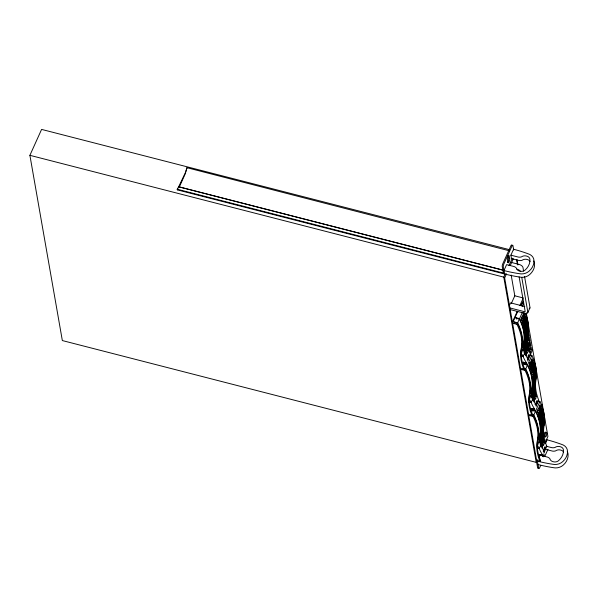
<?xml version="1.0" encoding="UTF-8"?>
<svg xmlns="http://www.w3.org/2000/svg" width="598" height="598" viewBox="0 0 598 598"><rect width="100%" height="100%" fill="white"/><g stroke="black" fill="none" stroke-linecap="round" stroke-linejoin="round"><path stroke-width="0.9" d="M532.085 398.926C533.566 391.159 535.031 398.216 532.855 399.995M540.517 444.972C541.078 438.185 543.522 443.118 540.884 446.13M524.969 337.564C524.274 344.784 528.363 327.398 524.977 337.504M525.201 343.454L525.253 341.787L524.012 344.538L523.9 346.429L525.201 343.454L523.96 343.132M526.322 333.811L526.322 332.122L525.059 334.873L525.014 336.779L526.322 333.811L525.081 333.49M526.576 334.073C525.919 341.331 529.94 323.757 526.584 333.938M527.929 330.246L527.929 328.556L526.666 331.314L526.629 333.213L527.929 330.246L526.689 329.924L526.554 330.395L527.795 330.709M533.267 389.522L533.341 387.848L532.078 390.606L531.966 392.49L533.267 389.522L532.026 389.201L531.928 389.59L533.139 389.986M534.388 379.872L534.388 378.19L533.124 380.941L533.087 382.847L534.388 379.872L533.124 379.693M534.642 380.141C533.954 387.34 538.058 369.863 534.657 380.007M534.881 385.957L534.948 384.282L533.693 387.041L533.573 388.932L534.881 385.957L533.64 385.635M535.995 376.314L536.002 374.625L534.739 377.375L534.694 379.281L535.995 376.314L534.754 375.993M541.108 429.7C540.413 436.929 544.494 419.527 541.115 429.641M541.34 435.591L541.407 433.916L540.129 436.757L540.031 438.558L541.34 435.591L540.099 435.269M542.453 425.94L542.438 424.259L541.197 427.009L541.153 428.916L542.453 425.94L541.212 425.627M544.068 422.382L544.068 420.693L542.805 423.444L542.76 425.35L544.068 422.382L542.827 422.061L542.692 422.524L543.933 422.846M526.322 331.322C523.489 341.361 525.836 324.056 526.322 331.322C524.82 330.246 524.439 332.01 526.203 331.793M526.681 326.994C526.218 328.982 529.432 328.048 527.765 326.037C526.068 326.665 526.068 334.716 527.81 328.227M533.117 377.293L533.132 376.628M534.388 377.39C531.473 387.362 533.962 370.162 534.388 377.39L533.147 377.076M535.995 373.885L535.853 372.106L534.59 374.856L534.702 376.8L535.995 373.885L534.754 373.511M542.453 423.459C539.613 433.46 541.982 416.201 542.453 423.459C540.958 422.382 540.577 424.146 542.334 423.93M542.812 419.131C542.326 421.201 545.57 420.11 543.874 418.196C542.207 418.862 542.214 426.823 543.941 420.364M186.06 171.342L186.27 170.116M525.493 348.552L524.184 351.452L524.012 349.509L525.283 346.75L525.493 348.552L524.364 348.2L523.564 350.256M527.1 344.986L525.814 347.901L525.627 345.943L526.89 343.185L527.1 344.986L525.971 344.635L525.171 346.691M532.37 398.358L532.467 397.879M533.558 394.62L532.295 397.535L532.085 395.577L533.349 392.819L533.558 394.62L532.429 394.269M535.165 391.055L533.909 393.97L533.693 392.011L534.956 389.253L535.165 391.055L534.036 390.703L533.237 392.759M542.625 417.105C542.909 419.116 545.286 416.642 543.5 415.677M539.695 442.393C543.223 430.455 540.607 450.279 540.233 441.391M543.238 437.123L541.945 440.038L541.758 438.08L543.029 435.322L543.238 437.123L542.109 436.772L542.02 437.25L543.134 437.542M525.754 327.106C527.287 328.227 523.99 334.745 524.618 329.61M527.361 323.54C528.901 324.55 525.612 331.24 526.233 326.045M535.427 369.609C536.967 370.551 533.685 377.331 534.298 372.113M526.98 337.444L527.182 335.822L525.664 340.419L526.98 337.444L525.739 337.13M534.193 382.309L534.343 380.657L532.885 385.276L534.193 382.309L532.953 381.987M543.111 429.581L543.32 427.959L541.803 432.556L543.111 429.581L541.87 429.267M543.866 424.812L544.03 423.182L542.782 425.828L542.558 427.779L543.866 424.812L542.625 424.49M524.416 341.593L526.001 337.003L524.431 341.585M535.27 381.898L533.737 386.487L535.255 381.89M542.162 430.164L543.739 425.582L542.169 430.156M532.429 394.411L533.461 395.039M535.404 381.128L535.666 379.513L534.089 384.095L535.404 381.128L534.163 380.806M541.863 430.762L542.124 429.147L540.547 433.729L541.863 430.762L540.622 430.44M526.487 325.043L527.63 325.701M532.945 374.677L534.089 375.335L533.82 373.174M536.107 405.167L536.1 403.859L535.554 404.622M543.462 451.296C544.419 447.513 544.397 454.002 543.731 450.414M528.976 356.408L529.051 356.102A1.233 0.471 -79.8 0 0 528.759 354.734A1.233 0.471 -79.8 0 0 528.086 356.221A1.233 0.471 -79.8 0 0 528.617 357.066C531.211 354.502 527.615 354.651 528.871 356.685M545.107 448.545L545.182 448.238A1.233 0.471 -79.8 0 0 544.898 446.87A1.233 0.471 -79.8 0 0 544.225 448.351A1.233 0.471 -79.8 0 0 544.748 449.203C546.579 448.358 544.733 445.495 544.748 449.203M537.116 402.17L536.787 403.314L537.415 400.944L536.705 403.104A1.233 0.471 -79.8 0 1 536.182 402.02A1.233 0.471 -79.8 0 1 537.019 400.892M541.713 434.417L542.864 434.985L542.917 432.81L541.653 435.568L541.683 437.489L542.864 434.985M524.678 321.731L525.448 319.997L525.253 318.876M524.087 326.904C525.104 334.887 525.829 319.87 526.793 320.909C528.617 322.173 525.156 328.638 525.694 323.339M527.488 347.924L527.197 345.749L525.926 348.499L526.262 350.503L527.488 347.924L526.337 347.715C524.573 349.643 527.272 352.155 524.752 353.994M526.367 347.64L526.427 347.236L527.541 347.528M541.766 441.429C542.072 437.601 545.735 440.218 542.401 442.64C541.04 441.511 543.776 435 543.679 439.657M532.691 375.679L532.908 377.839L534.089 375.335M540.756 421.747C540.106 427.196 543.447 420.117 541.885 419.243M542.364 418.181L542.588 420.342L543.761 417.838M523.945 345.936L525.126 346.414L525.186 344.254L523.908 346.997L523.938 348.918L525.126 346.414M525.552 342.37L526.733 342.856L526.778 340.673L525.515 343.431L525.552 345.352L526.733 342.856M533.745 373.025L534.56 370.977L535.801 371.358M534.829 388.842L534.844 386.742L533.58 389.5L533.618 391.421L534.829 388.842L533.558 388.603M540.076 438.072L541.257 438.551L541.302 436.376L540.039 439.134L540.076 441.055L541.257 438.551M521.292 319.878C521.516 316.028 525.537 318.719 521.987 321.089C519.782 320.005 522.734 313.083 523.28 318.129M529.357 365.946L530.134 364.107L529.619 362.724M531.308 364.69C529.499 356.333 528.154 373.219 531.308 364.69L530.067 364.369M537.423 412.015C537.617 408.255 541.624 410.699 538.2 413.248C535.845 412.284 538.865 405.175 539.411 410.265M522.286 322.614L522.988 320.341M523.893 319.048L524.596 316.783M524.237 321.358C522.615 313.135 521.359 329.864 524.237 321.358L522.996 321.036M525.844 317.792C524.222 309.562 522.973 326.291 525.844 317.792L524.603 317.478M529.992 369.467L531.054 366.41M531.958 365.116L532.669 362.844M532.302 367.426C530.934 359.181 529.215 375.903 532.302 367.426L531.061 367.105M533.909 363.861C532.295 355.571 531.039 372.39 533.909 363.861L532.669 363.539M538.417 414.75L539.127 412.478M539.673 411.97L540.734 408.912M540.368 413.495C538.992 405.227 537.288 421.979 540.368 413.495L539.127 413.173M541.982 409.929C540.226 401.624 539.157 418.488 541.982 409.929L540.741 409.608M523.071 325.297L523.841 323.555L523.646 322.442M525.395 320.162L526.666 320.401L526.143 318.166L524.865 320.917L525.433 322.98L526.636 320.476M525.022 324.041C523.811 315.834 522.076 332.578 525.022 324.041L523.781 323.727M525.792 355.795C527.533 354.457 525.821 348.619 524.887 354.42M526.494 350.854C528.184 359.876 528.879 340.075 526.083 351.923M532.751 367.8L533.513 366.058L533.326 364.944M533.087 370.11C531.884 361.887 530.142 378.654 533.087 370.11L531.846 369.796L531.712 368.51M534.702 366.544C533.73 358.359 531.607 375.021 534.702 366.544L533.461 366.23M533.767 369.407C534.821 378.317 536.608 358.561 533.349 370.439C529.716 376.725 535.158 375.955 533.379 370.491M533.857 401.863C535.591 400.54 533.909 394.643 532.953 400.488M534.56 396.923C536.114 405.855 537.079 386.188 534.149 397.962M539.209 417.434L539.972 415.692L539.785 414.578M540.816 413.868L541.579 412.127L541.392 411.013M541.16 416.178C539.949 408.023 538.215 424.685 541.16 416.178L539.919 415.864M542.767 412.613C541.556 404.435 539.822 421.134 542.767 412.613L541.526 412.299M541.923 447.932C543.649 446.601 542.005 440.748 541.018 446.557M542.633 442.991C544.232 452.073 545.114 432.145 542.214 444.06M534.074 394.314C534.971 403.373 536.877 383.43 533.693 395.36M539.8 420.073L540.607 418.077L541.84 418.338L540.622 421.291L540.188 419.116L542.214 414.511L543.455 414.833L542.296 417.613L541.758 415.73L542.999 412.979L543.447 414.773M185.746 172.71L179.213 187.241M524.02 352.857L524.82 350.802L525.934 351.093M527.488 358.553L528.034 357.791L527.84 359.675M540.151 444.994L540.951 442.939L542.08 443.29M542.476 439.851L543.597 440.143M524.065 330.522L524.88 328.608L524.476 326.852M534.455 371.448L535.696 371.769M533.192 392.482C533.678 384.581 530.06 400.937 533.192 392.482C531.435 392.662 531.801 390.98 533.296 392.011M540.203 422.659L541.011 420.745L540.614 418.989M525.47 339.956L526.681 340.352L526.883 338.214L525.627 340.972L525.507 342.863L526.681 340.352M541.609 432.092L542.812 432.489L543.029 430.373L541.758 433.109L541.646 434.993L542.812 432.489M525.223 341.473C526.741 333.452 521.867 350.189 525.223 341.473L523.983 341.159M534.448 378.811L535.659 379.207M534.896 383.976L533.655 383.662M541.354 433.61C542.894 425.342 538.006 442.483 541.354 433.61L540.114 433.296M527.182 335.515C528.938 327.54 523.766 344.276 527.182 335.515L525.941 335.201M533.64 385.149C535.419 377.106 530.209 393.918 533.64 385.149L532.399 384.835M537.355 459.862L536.219 462.374L62.342 340.561L29.9 155.323L41.598 129.407L509.152 249.59M533.745 260.99A9.68 7.894 -9.9 0 1 534.567 263.89A16.52 13.47 -9.9 0 1 529.783 274.475A9.68 7.894 -9.9 0 1 519.587 277.046A143.348 116.909 -9.9 0 1 504.533 273.974L177.344 189.872L177.232 189.23L178.69 186.726L503.023 270.094M509.384 250.809L186.957 167.694L185.47 172.471L178.69 186.726M177.344 189.872L177.883 188.684M510.886 255.174L513.562 249.239A143.348 116.909 -9.9 0 1 527.967 253.739A9.68 7.894 -9.9 0 1 533.969 260.474A16.52 13.47 -9.9 0 1 529.185 271.058A9.68 7.894 -9.9 0 1 518.989 273.63A143.348 116.909 -9.9 0 1 503.935 270.558L506.611 264.63L514.056 266.536A6.212 5.068 -9.9 0 1 516.343 268.068A5.098 4.164 -9.9 0 0 520.088 271.2A4.769 3.887 -9.9 0 0 525.141 270.019A16.52 13.47 -9.9 0 0 529.918 259.435A4.769 3.887 -9.9 0 0 526.875 256.168A5.098 4.164 -9.9 0 0 521.374 256.931A6.212 5.068 -9.9 0 1 518.324 257.08L510.886 255.174L511.484 258.583L518.922 260.496A6.212 5.068 -9.9 0 0 521.972 260.347A5.098 4.164 -9.9 0 1 527.473 259.584A4.769 3.887 -9.9 0 1 530.075 261.423M503.905 271.873L503.367 273.062L177.232 189.23M536.219 462.374L503.778 277.136L505.288 273.787M508.98 265.617L512.307 258.254M506.543 273.772L504.66 277.935L512.404 322.128L517.285 311.304M510.303 265.452L513.308 258.792M509.175 305.997L510.587 302.865L524.767 306.512M511.425 303.298L514.803 295.801L511.178 275.065M519.916 305.481L522.921 298.821M517.771 311.416L512.553 322.987L520.544 368.622M521.037 305.443L522.047 303.223L523.444 303.582L522.106 306.542M521.03 305.698L523.033 301.25L523.444 303.582M522.749 362.485A2.796 1.413 24.3 0 1 526.644 363.487L526.502 362.874A47.212 23.89 24.3 0 1 524.409 359.331L524.117 358.74A47.212 23.89 24.3 0 1 523.138 356.423A23.606 11.945 24.3 0 0 521.336 353.523L521.314 352.551A96.547 48.857 24.3 0 1 521.897 346.967A96.547 48.857 24.3 0 0 517.666 322.808L514.168 321.903L513.959 322.374L517.457 323.271A96.547 48.857 24.3 0 1 521.688 347.438A96.547 48.857 24.3 0 0 524.005 367.292L524.379 368.174L523.885 369.25L520.342 368.338M523.257 350.293A96.547 48.857 24.3 0 1 523.796 342.774A96.547 48.857 24.3 0 0 519.565 318.607L516.059 317.71L515.85 318.173L519.356 319.078A96.547 48.857 24.3 0 1 523.586 343.237A96.547 48.857 24.3 0 0 522.996 348.821L521.336 353.523M523.885 369.25L523.519 368.375A96.547 48.857 24.3 0 1 521.202 348.514A96.547 48.857 24.3 0 0 516.971 324.355L517.457 323.271M517.666 322.808L519.356 319.078M519.565 318.607L522.233 312.709M522.899 316.312L523.676 314.481L523.16 313.09M527.81 312.582L529.933 307.888M523.669 327.936L525.313 324.43M527.668 333.019L528.34 331.539L528.998 335.291L526.995 339.739M527.219 341.024L529.223 336.584L529.88 340.344L527.877 344.784M527.144 342.946L528.483 339.978L528.221 338.475M523.018 349.793A23.606 11.945 24.3 0 1 524.82 352.693L523.138 356.423L521.419 355.982M527.765 346.81L530.105 341.63L530.762 345.39L528.759 349.83M528.363 347.251L529.365 345.031L528.968 342.774M528.52 347.498L529.664 344.971M522.278 364.16L522.973 362.493M522.405 364.488L523.527 362.014M522.854 364.092L523.601 362.44M529.066 351.273L530.067 349.053L531.473 349.411L529.798 353.112M529.058 351.519L531.061 347.079L531.473 349.411M530.09 355.219L532.683 349.471M527.63 360.968L530.695 354.18L530.329 353.298A96.39 47.167 27.8 0 1 527.982 333.497A96.398 47.167 27.8 0 0 525.642 313.696M528.415 414.407L531.958 415.318L531.592 414.444A96.547 48.857 24.3 0 1 529.267 394.583A96.547 48.857 24.3 0 0 525.037 370.424L525.53 369.34L522.899 368.667M530.822 408.554A2.796 1.413 24.3 0 1 534.709 409.555L534.567 408.942A47.212 23.89 24.3 0 1 532.474 405.399L532.183 404.809A47.212 23.89 24.3 0 1 531.203 402.491A23.606 11.945 24.3 0 0 529.402 399.591L529.38 398.619A96.547 48.857 24.3 0 1 529.97 393.036A96.547 48.857 24.3 0 0 525.739 368.876L527.421 365.146L523.923 364.242L524.132 363.778L527.63 364.675A96.547 48.857 24.3 0 1 531.861 388.842A96.547 48.857 24.3 0 0 531.428 397.677M527.63 364.675L531.824 355.399L530.142 354.876M531.854 363.487L532.975 360.699L532.071 358.725L530.83 361.476L531.854 363.487L530.613 363.165L531.727 360.639L531.233 359.159M529.402 399.591L531.061 394.889A96.547 48.857 24.3 0 1 531.652 389.305A96.547 48.857 24.3 0 0 527.421 365.146M531.091 395.861A23.606 11.945 24.3 0 1 532.885 398.761L531.203 402.491L528.632 401.826M530.344 410.228L531.039 408.561M530.553 410.99L531.674 408.509M539.389 442.43A96.547 48.857 24.3 0 1 539.934 434.91A96.547 48.857 24.3 0 0 535.703 410.744L532.198 409.847L531.988 410.31L535.487 411.215A96.547 48.857 24.3 0 1 539.717 435.374A96.547 48.857 24.3 0 0 539.134 440.958L537.475 445.66A23.606 11.945 24.3 0 1 539.269 448.56A47.212 23.89 24.3 0 0 540.248 450.877L540.54 451.46A47.212 23.89 24.3 0 0 542.633 455.011L542.812 455.646A2.796 1.413 24.3 0 0 538.888 454.622M531.958 415.318L532.444 414.242L532.078 413.36A96.547 48.857 24.3 0 1 529.761 393.506A96.547 48.857 24.3 0 0 525.53 369.34M536.077 406.184L538.761 400.249L538.394 399.367A96.39 47.167 27.8 0 1 536.055 379.566A96.398 47.167 27.8 0 0 531.824 355.399M536.481 460.475L540.024 461.387L539.658 460.512A96.547 48.857 24.3 0 1 537.34 440.651A96.547 48.857 24.3 0 0 533.11 416.485L533.595 415.408L530.964 414.735M537.475 445.66L537.445 444.688A96.547 48.857 24.3 0 1 538.036 439.104A96.547 48.857 24.3 0 0 533.805 414.945L535.487 411.215M535.703 410.744L539.889 401.467L538.207 400.944M539.037 408.449L539.807 406.61L539.299 405.227M541.579 406.117L542.319 404.472M539.157 441.929A23.606 11.945 24.3 0 1 540.958 444.83L539.269 448.56L537.557 448.119M538.409 456.296L539.104 454.63M538.544 456.625L539.291 454.973M538.858 456.521L539.665 454.734M544.898 443.148L547.918 436.458L526.255 312.739M537.976 459.967L537.445 461.155L538.678 468.212A2.123 0.598 -75.6 0 0 539.643 467.756L540.749 465.304M538.977 457.762L540.121 455.22L547.566 457.126A6.212 5.068 -9.9 0 1 549.854 458.659A5.098 4.164 -9.9 0 0 553.599 461.791A4.769 3.887 -9.9 0 0 558.644 460.61A16.52 13.47 -9.9 0 0 563.428 450.025A4.769 3.887 -9.9 0 0 560.378 446.758A5.098 4.164 -9.9 0 0 554.884 447.521A6.212 5.068 -9.9 0 1 551.834 447.678L546.049 446.19M545.54 443.215L547.073 439.829A143.348 116.909 -9.9 0 1 561.477 444.336A9.68 7.894 -9.9 0 1 567.48 451.064A16.52 13.47 -9.9 0 1 562.696 461.649A9.68 7.894 -9.9 0 1 552.5 464.22A143.348 116.909 -9.9 0 1 537.445 461.155L536.391 460.879L537.632 467.942A2.123 0.598 -75.6 0 0 538.394 467.875M540.024 461.387L540.51 460.31L540.144 459.428A96.547 48.857 24.3 0 1 537.826 439.567A96.547 48.857 24.3 0 0 533.595 415.408M543.769 453.097L546.826 446.317L546.467 445.435A96.39 47.167 27.8 0 1 544.12 425.634A96.398 47.167 27.8 0 0 539.889 401.467M544.815 456.304L547.768 449.763A2.123 0.598 -75.6 0 0 547.955 449.292M545.212 442.46L546.273 441.608M525.522 320.655L525.792 320.954M523.908 324.221L524.184 324.52M541.653 412.792L541.93 413.091M540.046 416.358L540.323 416.656M525.582 349.314L524.379 352.835M541.354 416.567L541.84 418.338M511.111 262.373L519.086 264.421A3.767 1.906 24.3 0 1 522.966 267.47L523.601 271.096M178.847 186.875L502.268 270.012M29.9 155.323L503.778 277.136M514.803 295.801L523.302 297.983M509.354 307.791L524.424 311.663A0.882 0.449 24.3 0 0 525.156 311.371L519.124 276.919M509.646 309.435L524.708 313.307A3.767 1.906 24.3 0 0 527.832 312.059L521.8 277.607M523.646 314.242L524.917 314.705L523.631 317.545L522.764 315.408L524.005 312.657L524.887 314.563M524.678 317.052L525.904 317.306M522.002 318.3L523.243 318.622M525.463 319.676L526.711 320.057M523.063 320.618L524.297 320.872M527.316 322.636C525.806 321.694 525.5 323.249 527.227 323.114M523.855 323.241L525.096 323.563M526.487 324.908L527.735 325.29M525.702 326.202C524.199 325.26 523.893 326.814 525.62 326.68M512.516 323.204L516.971 324.355M526.689 327.442L527.929 327.756M524.88 328.474L526.128 328.855M524.775 328.945L526.016 329.266M526.494 332.353L527.735 332.675M526.345 332.824L527.586 333.138M524.947 333.953L526.188 334.275M527.6 334.932L528.998 335.291M524.738 336.39L525.978 336.704M524.491 338.304L525.732 338.625M528.483 339.978L529.88 340.344M529.365 345.031L530.762 345.39M525.881 345.113L527.002 345.405M523.99 345.622L525.231 345.943M524.274 348.679L525.388 348.97M528.191 350.234C526.696 349.06 526.188 350.817 528.109 350.652M524.73 351.28L525.851 351.572M526.584 353.799C525.164 352.641 524.685 354.397 526.502 354.218M531.712 360.31L532.975 360.699M532.728 363.053L533.969 363.375M530.105 363.876L531.36 364.264M522.981 362.605L526.479 363.509L526.113 362.627M533.528 365.744L534.784 366.126M531.136 366.686L532.362 366.94M535.382 368.704C533.872 367.763 533.566 369.317 535.3 369.183M531.921 369.31L533.162 369.631M523.983 368.428L525.739 368.876M533.767 372.27C532.265 371.328 531.958 372.883 533.685 372.748M520.589 369.272L525.037 370.424M534.634 373.982L535.875 374.296M532.945 374.542L534.186 374.856M534.619 376.456L535.868 376.777M533.027 377.547L534.268 377.861M533.012 380.022L534.253 380.343M534.007 381.27L535.247 381.584M533.506 386.106L534.747 386.42M533.67 388.124L534.911 388.446M533.947 391.182L535.068 391.473M535.614 393.596C534.253 392.609 533.962 394.291 535.524 394.075M536.257 396.302C534.762 395.136 534.261 396.863 536.174 396.721M534.007 397.221C532.766 396.115 532.235 397.849 533.917 397.64M533.229 398.821L533.401 399.486L534.642 399.808M534.567 400.286L533.326 399.972L533.401 399.486M539.785 406.378L541.048 406.842L539.807 409.682L538.895 407.544L540.136 404.794L541.026 406.7M540.809 409.189L542.042 409.443M531.046 408.673L534.552 409.578L534.178 408.696M538.133 410.437L539.374 410.759M541.601 411.813L542.849 412.194M539.202 412.755L540.428 413.009M542.124 414.93L543.365 415.251M540.001 415.438L541.227 415.7M542.625 417.045L543.866 417.426M532.056 414.496L533.805 414.945M528.654 415.341L533.11 416.485M540.517 418.495L541.758 418.817M538.85 418.219L540.091 418.54M542.827 419.579L544.068 419.893M541.018 420.611L542.259 420.925M540.913 421.082L542.154 421.403M542.483 424.954L543.724 425.275M541.078 426.09L542.319 426.411M540.876 428.519L542.117 428.841M540.129 437.758L541.369 438.08M546.019 439.56L547.073 439.829M541.624 440.689C540.413 439.672 539.83 441.257 541.526 441.107M544.315 442.311C542.678 441.294 542.483 442.879 544.247 442.789M540.861 443.417L541.982 443.709M541.295 444.89L541.467 445.555L542.707 445.876M542.633 446.355L541.392 446.041L541.467 445.555M544.987 449.18L552.432 451.086A6.212 5.068 -9.9 0 0 555.482 450.937A5.098 4.164 -9.9 0 1 560.976 450.174A4.769 3.887 -9.9 0 1 563.585 452.021M539.112 454.742L542.618 455.646L542.251 454.764M524.558 276.538L529.955 307.365A3.767 1.906 24.3 0 1 529.193 308.62M516.926 259.48L517.89 264.989M516.665 260.108L517.457 264.622M513.697 250.001L512.927 245.591A2.123 0.598 -75.6 0 0 511.963 246.047L503.837 264.039A2.123 0.598 -75.6 0 0 503.299 266.917L504.533 273.974M528.909 355.362L529.155 356.759M536.982 401.43L537.221 402.828M545.047 447.498L545.294 448.896M508.173 255.697L508.636 258.381A2.355 0.658 -75.6 0 1 508.337 260.765A2.355 0.658 -75.6 0 1 507.381 262.492M520.619 369.048L528.61 414.691M528.684 415.117L536.683 460.759M503.479 273.705L502.245 266.648A2.123 0.598 -75.6 0 1 502.783 263.77L510.909 245.778A2.123 0.598 -75.6 0 1 511.873 245.322M186.957 167.694L187.069 168.337M543.859 435.396A2.452 0.688 -75.6 0 1 544.726 432.578A2.452 0.688 -75.6 0 1 545.6 432.496M544.292 436.772A2.452 0.688 -75.6 0 1 543.866 436.346M543.268 450.04A1.233 0.471 -79.8 0 1 543.851 450.032M543.911 450.257A1.233 0.471 -79.8 0 1 543.866 451.154M532.198 409.847A96.547 48.857 24.3 0 1 532.885 411.289M540.958 444.83A47.212 23.89 24.3 0 0 541.938 447.147L542.229 447.73A47.212 23.89 24.3 0 0 544.726 451.879L544.464 451.894A2.796 1.413 24.3 0 0 543.859 451.46M543.156 451.101A2.796 1.413 24.3 0 1 543.515 451.273M534.978 404.472A1.233 0.471 -79.8 0 1 535.786 403.964M532.885 398.761A47.212 23.89 24.3 0 0 533.872 401.079L534.156 401.662A47.212 23.89 24.3 0 0 536.66 405.81L536.428 405.848A2.796 1.413 24.3 0 0 536.107 405.601M527.137 357.903A1.233 0.471 -79.8 0 1 527.683 357.806A1.233 0.471 -79.8 0 1 527.735 359.017M516.059 317.71A96.547 48.857 24.3 0 1 516.754 319.153M514.168 321.903A96.547 48.857 24.3 0 1 514.856 323.346M524.82 352.693A47.212 23.89 24.3 0 0 525.799 355.01L526.091 355.593A47.212 23.89 24.3 0 0 528.595 359.742L528.326 359.757A2.796 1.413 24.3 0 0 527.72 359.323M541.915 455.153A2.355 0.658 -75.6 0 1 541.885 454.742M544.053 454.136A2.355 0.658 -75.6 0 1 543.664 456.805M543.014 454.779A2.355 0.658 -75.6 0 1 542.61 456.536M538.043 464.564A143.348 116.909 -9.9 0 0 553.098 467.636A9.68 7.894 -9.9 0 0 563.294 465.065A16.52 13.47 -9.9 0 0 568.078 454.48A9.68 7.894 -9.9 0 0 567.255 451.58M516.971 269.115A3.767 1.906 24.3 0 1 520.634 271.582M532.115 389.993L533.663 385.463L532.115 389.993M509.69 258.65L509.219 255.966A2.355 0.658 -75.6 0 0 508.151 256.475A2.355 0.658 -75.6 0 0 507.545 259.667L508.016 262.358A2.355 0.658 -75.6 0 0 509.092 261.842A2.355 0.658 -75.6 0 0 509.69 258.65M546.071 436.099A2.452 0.688 -75.6 0 0 546.46 432.339A2.452 0.688 -75.6 0 0 544.95 435.673A2.452 0.688 -75.6 0 0 546.071 436.099"/></g></svg>
